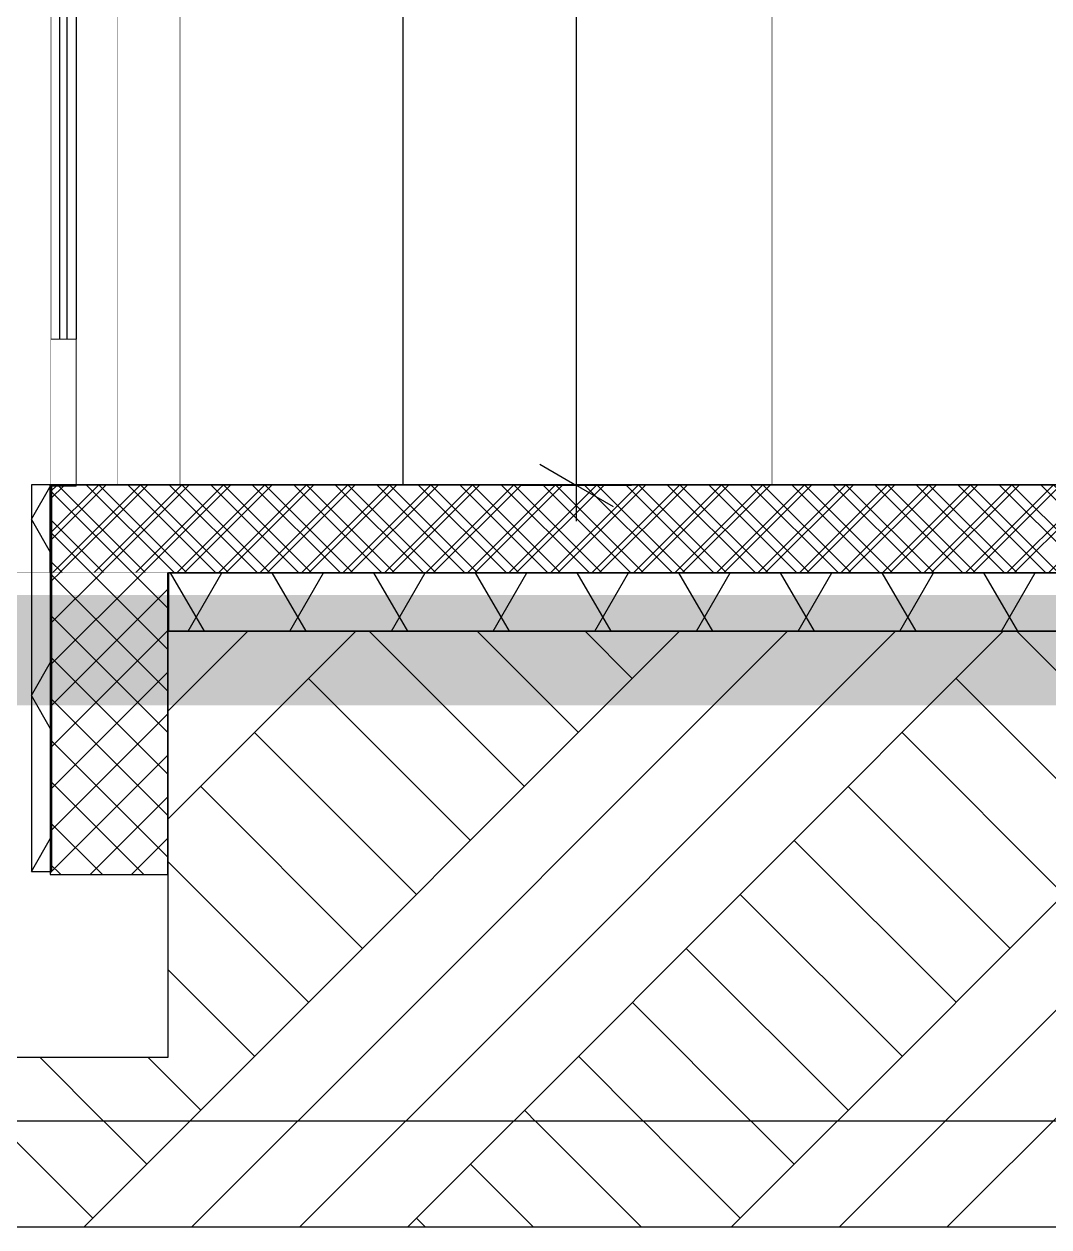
# Model space of a CAD drawing. Header units: millimetres. Extents: x -242231 to 419123, y -2399 to 525285.
# Drawn here: x -218156 to -216410, y 25203 to 27252 of the extents above; entities that cross this region are included whole.
import ezdxf

# ---------------------------------------------------------------- set-up
doc = ezdxf.new("R2010")
doc.units = ezdxf.units.MM
doc.set_wipeout_variables(frame=1)
doc.linetypes.add('Wipeout_Contour', pattern=[1000, 0, -1000])

msp = doc.modelspace()

# ---------------------------------------------------------------- linework, layer by layer
at = {"linetype": 'Continuous'}
for p, q in [((-217891.136, 28665.174), (-217891.136, 26467.467)), ((-218171.136, 26466.424), (-218111.428, 26466.424)), ((-218113.553, 25745.848), (-218113.553, 25498.537)), ((-217924.533, 25745.848), (-218113.553, 25745.848)), ((-217924.533, 25498.537), (-217924.533, 25745.848)), ((-218113.553, 25498.537), (-217924.533, 25498.537)), ((-232766.233, 25203.363), (-208014.184, 25203.363))]:
    msp.add_line(p, q, dxfattribs=at)
at = {"color": 1, "linetype": 'Continuous', "lineweight": 0}
for p, q in [((-218113.553, 25675.782), (-218043.487, 25745.848)), ((-218113.553, 25605.071), (-217972.776, 25745.848)), ((-217924.533, 25582.466), (-218087.915, 25745.848)), ((-217924.533, 25653.177), (-218017.204, 25745.848)), ((-217924.533, 25723.888), (-217946.494, 25745.848)), ((-218113.553, 25534.361), (-217924.533, 25723.38)), ((-217924.533, 25511.756), (-218113.553, 25700.775)), ((-218078.666, 25498.537), (-217924.533, 25652.669)), ((-217982.026, 25498.537), (-218113.553, 25630.064)), ((-218007.955, 25498.537), (-217924.533, 25581.958)), ((-218052.736, 25498.537), (-218113.553, 25559.353)), ((-217937.244, 25498.537), (-217924.533, 25511.248))]:
    msp.add_line(p, q, dxfattribs=at)
at = {"color": 251, "linetype": 'Continuous', "lineweight": 15}
for p, q in [((-217288.84, 25203.363), (-217395.637, 25310.16)), ((-217472.688, 25203.363), (-217487.56, 25218.236))]:
    msp.add_line(p, q, dxfattribs=at)

# ---------------------------------------------------------------- wipeouts: each hides what was drawn before it
at = {"color": 254, "linetype": 'Wipeout_Contour', "lineweight": 0, "ltscale": 25583.81316}
msp.add_wipeout([(-217510.027, 26467.467), (-216881.322, 26467.467), (-216881.322, 28663.452), (-217510.027, 28663.452)], dxfattribs=at)
at = {"color": 254, "linetype": 'Wipeout_Contour', "lineweight": 0, "ltscale": 22311.267879}
msp.add_wipeout([(-218067.136, 26467.467), (-217996.136, 26467.467), (-217996.136, 28615.174), (-218067.136, 28615.174)], dxfattribs=at)

# ---------------------------------------------------------------- next in the draw order: linework, layer by layer
at = {"linetype": 'Continuous'}
for p, q in [((-217215.097, 26466.424), (-217215.097, 30017.168)), ((-217510.027, 26467.467), (-217510.027, 28663.452)), ((-216881.322, 26467.467), (-216881.322, 28663.452)), ((-217996.136, 28615.174), (-217996.136, 26467.467)), ((-217277.597, 26502.509), (-217152.597, 26430.34)), ((-217121.347, 26466.424), (-217308.847, 26466.424)), ((-217215.097, 26405.299), (-217215.097, 26466.424))]:
    msp.add_line(p, q, dxfattribs=at)
at = {"color": 102, "linetype": 'Continuous', "lineweight": 20}
msp.add_line((-218111.136, 26465.174), (-218067.136, 26465.174), dxfattribs=at)

# ---------------------------------------------------------------- next in the draw order: wipeouts: each hides what was drawn before it
at = {"color": 254, "linetype": 'Wipeout_Contour', "lineweight": 0, "ltscale": 22036.309916}
msp.add_wipeout([(-218111.136, 28527.174), (-218111.136, 26715.174), (-218067.136, 26715.174), (-218067.136, 28527.174)], dxfattribs=at)

# ---------------------------------------------------------------- next in the draw order: linework, layer by layer
at = {"linetype": 'Continuous'}
for p, q in [((-218111.136, 28527.174), (-218111.136, 26715.174)), ((-218095.136, 26715.174), (-218095.136, 28527.174)), ((-218083.136, 28527.174), (-218083.136, 26715.174)), ((-218067.136, 28527.174), (-218067.136, 26715.174))]:
    msp.add_line(p, q, dxfattribs=at)
at = {"color": 102, "linetype": 'Continuous', "lineweight": 20}
for p, q in [((-218095.136, 26715.174), (-218095.136, 28527.174)), ((-218083.136, 28527.174), (-218083.136, 26715.174)), ((-218111.136, 26715.174), (-218067.136, 26715.174)), ((-218111.136, 26465.174), (-218111.136, 26715.174)), ((-218067.136, 26465.174), (-218067.136, 26715.174))]:
    msp.add_line(p, q, dxfattribs=at)

# ---------------------------------------------------------------- next in the draw order: wipeouts: each hides what was drawn before it
at = {"color": 254, "linetype": 'Wipeout_Contour', "lineweight": 0, "ltscale": 55808.362458}
msp.add_wipeout([(-216410.043, 28663.452), (-216881.322, 28663.452), (-216881.322, 26467.467), (-216410.043, 26467.467), (-216410.043, 27991.334), (-216870.842, 27991.334), (-216870.842, 28661.334), (-216410.043, 28661.334)], dxfattribs=at)

# ---------------------------------------------------------------- next in the draw order: wipeouts: each hides what was drawn before it
at = {"color": 254, "linetype": 'Wipeout_Contour', "lineweight": 0, "ltscale": 42644.421023}
msp.add_wipeout([(-218171.105, 26317.467), (-218111.428, 26317.467), (-218111.428, 26466.424), (-218171.136, 26466.424), (-218171.136, 26467.467), (-220452.269, 26467.467), (-220452.269, 26414.317), (-218171.136, 26414.317), (-218171.105, 26414.317)], dxfattribs=at)

# ---------------------------------------------------------------- next in the draw order: hatches: boundary and pattern name
at = {"linetype": 'Continuous', "lineweight": 0}
h = msp.add_hatch(dxfattribs=at)
h.set_pattern_fill('GRID_5X5_DIAGONAL', color=1, style=0, pattern_type=2)
h.set_pattern_definition([(45, (-223402.723, 26467.467), (-35.35534, 35.35534), []), (135, (-223402.723, 26467.467), (35.35534, 35.35534), [])])
h.paths.add_polyline_path([(-218111.428, 26317.467), (-212732.089, 26317.467), (-212732.089, 26467.467), (-218111.428, 26467.467)], flags=0)

# ---------------------------------------------------------------- next in the draw order: linework, layer by layer
at = {"linetype": 'Continuous'}
for p, q in [((-218111.428, 26467.467), (-212732.089, 26467.467)), ((-218111.428, 26317.467), (-218111.428, 26467.467)), ((-218171.105, 26317.467), (-218111.428, 26317.467)), ((-218111.428, 26317.467), (-212732.089, 26317.467))]:
    msp.add_line(p, q, dxfattribs=at)
at = {"color": 251, "linetype": 'Continuous', "lineweight": 25}
msp.add_line((-218108.696, 26348.018), (-218143.713, 26408.67), dxfattribs=at)

# ---------------------------------------------------------------- next in the draw order: wipeouts: each hides what was drawn before it
at = {"color": 254, "linetype": 'Wipeout_Contour', "lineweight": 0, "ltscale": 49612.615647}
msp.add_wipeout([(-218171.136, 26466.424), (-218111.428, 26466.424), (-218111.428, 26467.467), (-218111.136, 26467.467), (-218111.136, 28527.174), (-218111.136, 28615.174), (-218111.136, 28627.174), (-218111.136, 28665.174), (-218171.136, 28665.174)], dxfattribs=at)
at = {"color": 254, "linetype": 'Wipeout_Contour', "lineweight": 0, "ltscale": 28506.074897}
msp.add_wipeout([(-217996.136, 28615.174), (-217996.136, 26467.467), (-217891.136, 26467.467), (-217891.136, 28665.174), (-217996.136, 28665.174)], dxfattribs=at)
at = {"color": 254, "linetype": 'Wipeout_Contour', "lineweight": 0, "ltscale": 47530.797585}
msp.add_wipeout([(-218170.911, 25384.267), (-212841.547, 25384.267), (-212841.547, 26317.467), (-218111.428, 26317.467), (-218168.692, 26317.467), (-218168.692, 26214.311), (-218170.911, 26214.311)], dxfattribs=at)

# ---------------------------------------------------------------- next in the draw order: hatches: boundary and pattern name
at = {"linetype": 'Continuous', "lineweight": 0}
msp.add_hatch(color=255, dxfattribs=at).paths.add_polyline_path([(-213175.599, 26091.83), (-213175.599, 26279.405), (-220178.065, 26279.405), (-220178.065, 26091.83)], flags=0)

# ---------------------------------------------------------------- next in the draw order: linework, layer by layer
at = {"color": 251, "linetype": 'Continuous', "lineweight": 25}
for p, q in [((-218143.713, 26408.67), (-218109.767, 26467.467)), ((-217848.975, 26217.919), (-217906.449, 26317.467)), ((-217876.541, 26217.919), (-217819.067, 26317.467)), ((-217675.77, 26217.919), (-217733.244, 26317.467)), ((-217703.336, 26217.919), (-217645.862, 26317.467)), ((-217502.565, 26217.919), (-217560.039, 26317.467)), ((-217530.131, 26217.919), (-217472.657, 26317.467)), ((-217329.36, 26217.919), (-217386.834, 26317.467)), ((-217356.926, 26217.919), (-217299.452, 26317.467)), ((-217156.155, 26217.919), (-217213.629, 26317.467)), ((-217183.721, 26217.919), (-217126.247, 26317.467)), ((-216982.95, 26217.919), (-217040.424, 26317.467)), ((-217010.516, 26217.919), (-216953.042, 26317.467)), ((-216809.745, 26217.919), (-216867.219, 26317.467)), ((-216837.311, 26217.919), (-216779.837, 26317.467)), ((-216636.539, 26217.919), (-216694.013, 26317.467)), ((-216664.106, 26217.919), (-216606.632, 26317.467)), ((-216463.334, 26217.919), (-216520.808, 26317.467)), ((-216490.9, 26217.919), (-216433.426, 26317.467)), ((-218143.713, 26108.67), (-218108.696, 26169.322)), ((-218108.696, 26048.018), (-218143.713, 26108.67)), ((-218143.713, 25808.67), (-218108.696, 25869.322))]:
    msp.add_line(p, q, dxfattribs=at)
at = {"linetype": 'Continuous'}
for p, q in [((-218108.696, 26467.467), (-218143.713, 26467.467)), ((-218143.713, 26467.467), (-218143.713, 25808.67)), ((-218111.428, 26467.467), (-218111.428, 26317.282)), ((-212732.166, 26467.467), (-218111.428, 26467.467)), ((-218108.696, 25808.67), (-218108.696, 26467.467)), ((-218111.428, 26317.282), (-218111.428, 25803.399)), ((-217910.997, 25803.399), (-217910.997, 26317.282)), ((-217910.997, 26317.282), (-212927.672, 26317.282)), ((-217910.377, 26317.467), (-217910.377, 26217.919)), ((-212925.832, 26317.467), (-217910.377, 26317.467)), ((-215197.14, 26217.919), (-217910.997, 26217.919)), ((-217910.997, 26217.919), (-217910.997, 25491.819)), ((-217910.377, 26217.919), (-212925.832, 26217.919)), ((-218143.713, 25808.67), (-218108.696, 25808.67)), ((-218111.428, 25803.399), (-217910.997, 25803.399)), ((-217910.997, 25491.819), (-218171.105, 25491.819)), ((-218170.911, 25384.267), (-212841.547, 25384.267))]:
    msp.add_line(p, q, dxfattribs=at)
at = {"color": 1, "linetype": 'Continuous', "lineweight": 0}
for p, q in [((-218111.428, 26442.806), (-218086.768, 26467.467)), ((-218111.428, 26372.095), (-218016.057, 26467.467)), ((-218111.428, 26301.384), (-217945.346, 26467.467)), ((-218111.428, 26230.674), (-217874.635, 26467.467)), ((-218111.428, 26159.963), (-217803.925, 26467.467)), ((-217910.997, 26257.464), (-218111.428, 26457.895)), ((-217900.104, 26317.282), (-218050.289, 26467.467)), ((-217829.394, 26317.282), (-217979.578, 26467.467)), ((-217758.683, 26317.282), (-217908.868, 26467.467)), ((-217883.399, 26317.282), (-217733.214, 26467.467)), ((-217687.972, 26317.282), (-217838.157, 26467.467)), ((-217812.688, 26317.282), (-217662.503, 26467.467)), ((-217617.262, 26317.282), (-217767.446, 26467.467)), ((-217741.977, 26317.282), (-217591.793, 26467.467)), ((-217546.551, 26317.282), (-217696.736, 26467.467)), ((-217671.267, 26317.282), (-217521.082, 26467.467)), ((-217475.84, 26317.282), (-217626.025, 26467.467)), ((-217600.556, 26317.282), (-217450.371, 26467.467)), ((-217405.13, 26317.282), (-217555.314, 26467.467)), ((-217529.845, 26317.282), (-217379.661, 26467.467)), ((-217334.419, 26317.282), (-217484.603, 26467.467)), ((-217459.134, 26317.282), (-217308.95, 26467.467)), ((-217263.708, 26317.282), (-217413.893, 26467.467)), ((-217388.424, 26317.282), (-217238.239, 26467.467)), ((-217192.998, 26317.282), (-217343.182, 26467.467)), ((-217317.713, 26317.282), (-217167.529, 26467.467)), ((-217122.287, 26317.282), (-217272.471, 26467.467)), ((-217247.002, 26317.282), (-217096.818, 26467.467)), ((-217051.576, 26317.282), (-217201.761, 26467.467)), ((-217176.292, 26317.282), (-217026.107, 26467.467)), ((-216980.866, 26317.282), (-217131.05, 26467.467)), ((-217105.581, 26317.282), (-216955.397, 26467.467)), ((-216910.155, 26317.282), (-217060.339, 26467.467)), ((-217034.87, 26317.282), (-216884.686, 26467.467)), ((-216839.444, 26317.282), (-216989.629, 26467.467)), ((-216964.16, 26317.282), (-216813.975, 26467.467)), ((-216768.734, 26317.282), (-216918.918, 26467.467)), ((-216893.449, 26317.282), (-216743.265, 26467.467)), ((-216698.023, 26317.282), (-216848.207, 26467.467)), ((-216822.738, 26317.282), (-216672.554, 26467.467)), ((-216627.312, 26317.282), (-216777.497, 26467.467)), ((-216752.028, 26317.282), (-216601.843, 26467.467)), ((-216556.602, 26317.282), (-216706.786, 26467.467)), ((-216681.317, 26317.282), (-216531.133, 26467.467)), ((-216485.891, 26317.282), (-216636.075, 26467.467)), ((-216610.606, 26317.282), (-216460.422, 26467.467)), ((-216415.18, 26317.282), (-216565.365, 26467.467)), ((-216539.896, 26317.282), (-216389.711, 26467.467)), ((-216344.47, 26317.282), (-216494.654, 26467.467)), ((-216469.185, 26317.282), (-216319.001, 26467.467)), ((-216273.759, 26317.282), (-216423.943, 26467.467)), ((-217910.997, 26186.753), (-218111.428, 26387.185)), ((-217910.997, 26116.043), (-218111.428, 26316.474)), ((-218111.428, 26089.252), (-217910.997, 26289.684)), ((-217910.997, 26045.332), (-218111.428, 26245.763)), ((-218111.428, 26018.542), (-217910.997, 26218.973)), ((-217910.997, 25974.621), (-218111.428, 26175.053)), ((-218111.428, 25947.831), (-217910.997, 26148.262)), ((-217910.997, 25903.911), (-218111.428, 26104.342)), ((-218111.428, 25877.12), (-217910.997, 26077.552)), ((-217910.997, 25833.2), (-218111.428, 26033.631)), ((-218111.428, 25806.41), (-217910.997, 26006.841)), ((-217951.907, 25803.399), (-218111.428, 25962.921)), ((-218043.728, 25803.399), (-217910.997, 25936.13)), ((-218022.618, 25803.399), (-218111.428, 25892.21)), ((-217973.017, 25803.399), (-217910.997, 25865.42)), ((-218093.328, 25803.399), (-218111.428, 25821.499))]:
    msp.add_line(p, q, dxfattribs=at)
at = {"color": 251, "linetype": 'Continuous', "lineweight": 15}
for p, q in [((-218053.977, 25203.363), (-217039.421, 26217.919)), ((-217910.997, 25897.886), (-217590.964, 26217.919)), ((-217910.997, 26081.734), (-217774.812, 26217.919)), ((-217870.129, 25203.363), (-216855.573, 26217.919)), ((-217686.281, 25203.363), (-216671.726, 26217.919)), ((-217303.713, 25953.627), (-217568.004, 26217.919)), ((-217502.433, 25203.363), (-216487.878, 26217.919)), ((-217211.789, 26045.551), (-217384.156, 26217.919)), ((-217119.865, 26137.475), (-217200.309, 26217.919)), ((-216950.89, 25203.363), (-215936.335, 26217.919)), ((-216767.042, 25203.363), (-215752.487, 26217.919)), ((-216583.195, 25203.363), (-215568.639, 26217.919)), ((-216200.626, 25953.627), (-216464.918, 26217.919)), ((-217395.637, 25861.703), (-217671.408, 26137.475)), ((-216292.55, 25861.703), (-216568.322, 26137.475)), ((-217487.56, 25769.78), (-217763.332, 26045.551)), ((-216384.474, 25769.78), (-216660.246, 26045.551)), ((-217579.484, 25677.856), (-217855.256, 25953.627)), ((-216476.398, 25677.856), (-216752.169, 25953.627)), ((-216568.322, 25585.932), (-216844.093, 25861.703)), ((-217671.408, 25585.932), (-217910.997, 25825.521)), ((-216660.246, 25494.008), (-216936.017, 25769.78)), ((-216752.169, 25402.084), (-217027.941, 25677.856)), ((-217763.332, 25494.008), (-217910.997, 25641.673)), ((-216844.093, 25310.16), (-217119.865, 25585.932)), ((-218039.104, 25218.236), (-218314.875, 25494.008)), ((-217947.18, 25310.16), (-218128.839, 25491.819)), ((-217855.256, 25402.084), (-217944.991, 25491.819)), ((-216936.017, 25218.236), (-217211.789, 25494.008)), ((-217104.992, 25203.363), (-217303.713, 25402.084))]:
    msp.add_line(p, q, dxfattribs=at)

doc.saveas('drawing.dxf')
